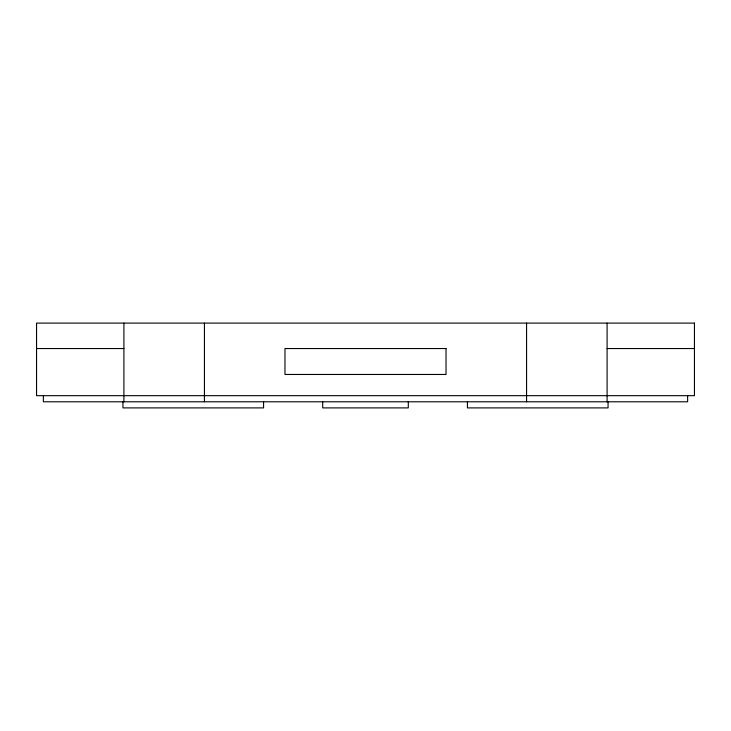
<?xml version="1.0" encoding="UTF-8"?>
<svg xmlns="http://www.w3.org/2000/svg" width="731" height="731" viewBox="0 0 731 731"><rect width="100%" height="100%" fill="white"/><g stroke="black" fill="none" stroke-linecap="round" stroke-linejoin="round"><path stroke-width="1.1" d="M36.55 348.541L123.904 348.541M607.095 348.541L694.45 348.541M687.624 395.672L687.624 401.785L43.376 401.785L43.376 395.672M608.064 401.785L608.064 407.898L467.429 407.898L467.429 401.785M607.095 323.102L607.095 401.785M526.567 323.102L526.567 401.785M408.3 401.785L408.3 407.898L322.7 407.898L322.7 401.785M263.571 401.785L263.571 407.898L122.936 407.898L122.936 401.785M204.433 323.102L204.433 401.785M123.904 323.102L123.904 401.785M694.45 323.102L36.55 323.102L36.55 395.672L694.45 395.672L694.45 323.102M446.029 348.541L284.971 348.541L284.971 374.464L446.029 374.464L446.029 348.541"/></g></svg>
